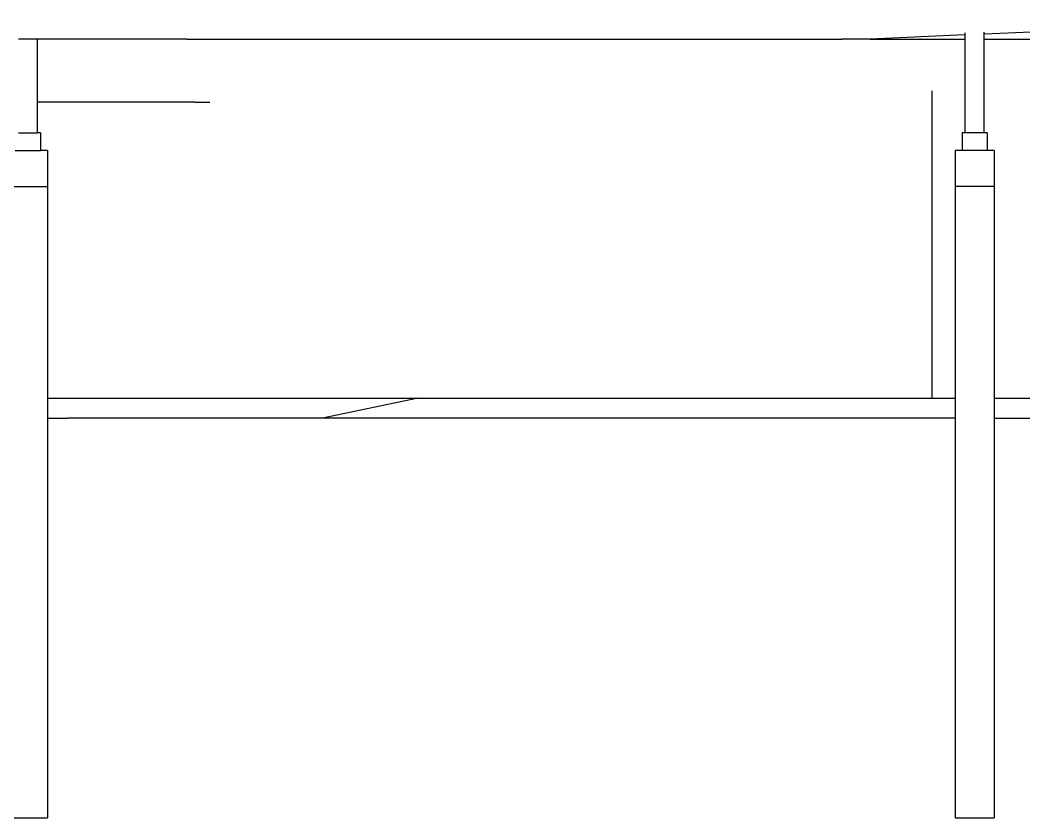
# Model space of a CAD drawing. Extents: x -32.1 to 32.1, y -10.5 to 12.1.
# Drawn here: x 5.41 to 21.32, y -10.51 to 2.12 of the extents above; entities that cross this region are included whole.
import ezdxf

# ---------------------------------------------------------------- set-up
doc = ezdxf.new("R2010")
doc.units = 0
doc.layers.get('0').update_dxf_attribs({"linetype": 'CONTINUOUS'})

msp = doc.modelspace()

# ---------------------------------------------------------------- linework, layer by layer
for p, q in [((32.1, 2.405), (20.687, 1.901)), ((20.387, 1.919), (20.387, 1.924)), ((20.387, 1.888), (20.387, 1.919)), ((20.687, 1.901), (20.687, 1.931)), ((5.687, 1.821), (5.387, 1.821)), ((6.342, 1.821), (5.687, 1.821)), ((5.687, 1.605), (5.687, 1.821)), ((7.122, 1.821), (6.342, 1.821)), ((7.712, 1.821), (7.122, 1.821)), ((8.052, 1.821), (7.712, 1.821)), ((8.052, 1.821), (8.262, 1.821)), ((8.262, 1.821), (8.342, 1.821)), ((8.342, 1.821), (8.362, 1.821)), ((8.362, 1.821), (10.502, 1.821)), ((10.502, 1.821), (12.862, 1.821)), ((12.862, 1.821), (15.042, 1.821)), ((15.042, 1.821), (17.602, 1.821)), ((17.602, 1.821), (18.432, 1.821)), ((18.882, 1.821), (18.432, 1.821)), ((20.387, 1.888), (18.882, 1.821)), ((18.882, 1.821), (20.132, 1.821)), ((20.132, 1.821), (20.352, 1.821)), ((20.352, 1.821), (20.387, 1.821)), ((20.387, 1.823), (20.387, 1.888)), ((20.387, 1.821), (20.387, 1.823)), ((20.387, 1.823), (20.387, 1.823)), ((20.387, 1.735), (20.387, 1.821)), ((20.687, 1.837), (20.687, 1.901)), ((20.687, 1.836), (20.687, 1.837)), ((20.687, 1.837), (20.687, 1.837)), ((20.687, 1.821), (20.687, 1.836)), ((20.687, 1.821), (21.932, 1.821)), ((20.687, 1.633), (20.687, 1.821)), ((5.687, 0.982), (5.687, 1.605)), ((20.387, 1.314), (20.387, 1.735)), ((20.687, 1.259), (20.687, 1.633)), ((20.387, 0.977), (20.387, 1.314)), ((20.687, 0.957), (20.687, 1.259)), ((5.687, 0.866), (5.687, 0.982)), ((19.857, 1.001), (19.857, -3.863)), ((20.387, 0.338), (20.387, 0.977)), ((20.687, 0.338), (20.687, 0.957)), ((5.687, 0.846), (5.687, 0.866)), ((5.687, 0.821), (5.687, 0.846)), ((8.182, 0.821), (5.687, 0.821)), ((5.687, 0.338), (5.687, 0.821)), ((8.182, 0.821), (8.418, 0.821)), ((5.387, 0.338), (5.687, 0.338)), ((5.737, 0.338), (5.687, 0.338)), ((5.737, 0.338), (5.737, 0.057)), ((20.337, 0.338), (20.337, 0.057)), ((20.387, 0.338), (20.337, 0.338)), ((20.687, 0.338), (20.387, 0.338)), ((20.737, 0.338), (20.687, 0.338)), ((20.737, 0.338), (20.737, 0.057)), ((5.337, 0.057), (5.737, 0.057)), ((5.847, 0.057), (5.737, 0.057)), ((5.847, 0.057), (5.847, -0.513)), ((20.227, 0.057), (20.227, -0.513)), ((20.337, 0.057), (20.227, 0.057)), ((20.737, 0.057), (20.337, 0.057)), ((20.847, 0.057), (20.737, 0.057)), ((20.847, 0.057), (20.847, -0.513)), ((5.227, -0.513), (5.847, -0.513)), ((5.847, -0.513), (5.847, -3.863)), ((20.847, -0.513), (20.227, -0.513)), ((20.227, -0.513), (20.227, -3.863)), ((20.847, -0.513), (20.847, -3.863)), ((5.847, -3.863), (6.105, -3.863)), ((5.847, -3.863), (5.847, -4.023)), ((6.105, -3.863), (6.778, -3.863)), ((6.778, -3.863), (9.541, -3.863)), ((9.541, -3.863), (10.227, -3.863)), ((11.722, -3.863), (10.202, -4.179)), ((10.227, -3.863), (10.872, -3.863)), ((10.872, -3.863), (11.238, -3.863)), ((11.238, -3.863), (11.317, -3.863)), ((11.317, -3.863), (11.722, -3.863)), ((11.722, -3.863), (13.855, -3.863)), ((13.855, -3.863), (14.279, -3.863)), ((14.279, -3.863), (15.394, -3.863)), ((15.394, -3.863), (16.502, -3.863)), ((16.502, -3.863), (17.921, -3.863)), ((17.921, -3.863), (18.844, -3.863)), ((18.844, -3.863), (19.857, -3.863)), ((19.857, -3.863), (19.877, -3.863)), ((19.877, -3.863), (20.227, -3.863)), ((20.227, -3.863), (20.227, -3.88)), ((20.227, -3.88), (20.227, -4.179)), ((20.847, -3.863), (21.218, -3.863)), ((20.847, -3.863), (20.847, -4.077)), ((21.218, -3.863), (21.724, -3.863)), ((5.847, -4.023), (5.847, -4.179)), ((20.847, -4.077), (20.847, -4.126)), ((20.847, -4.126), (20.847, -4.179)), ((5.847, -4.179), (6.162, -4.179)), ((5.847, -4.179), (5.847, -10.513)), ((10.202, -4.179), (6.162, -4.179)), ((13.192, -4.179), (10.202, -4.179)), ((14.822, -4.179), (13.192, -4.179)), ((16.442, -4.179), (14.822, -4.179)), ((17.792, -4.179), (16.442, -4.179)), ((19.302, -4.179), (17.792, -4.179)), ((20.227, -4.179), (19.302, -4.179)), ((20.227, -4.179), (20.227, -10.513)), ((20.847, -4.179), (20.847, -10.513)), ((20.847, -4.179), (22.362, -4.179)), ((5.227, -10.513), (5.847, -10.513)), ((20.227, -10.513), (20.847, -10.513))]:
    msp.add_line(p, q)

doc.saveas('drawing.dxf')
